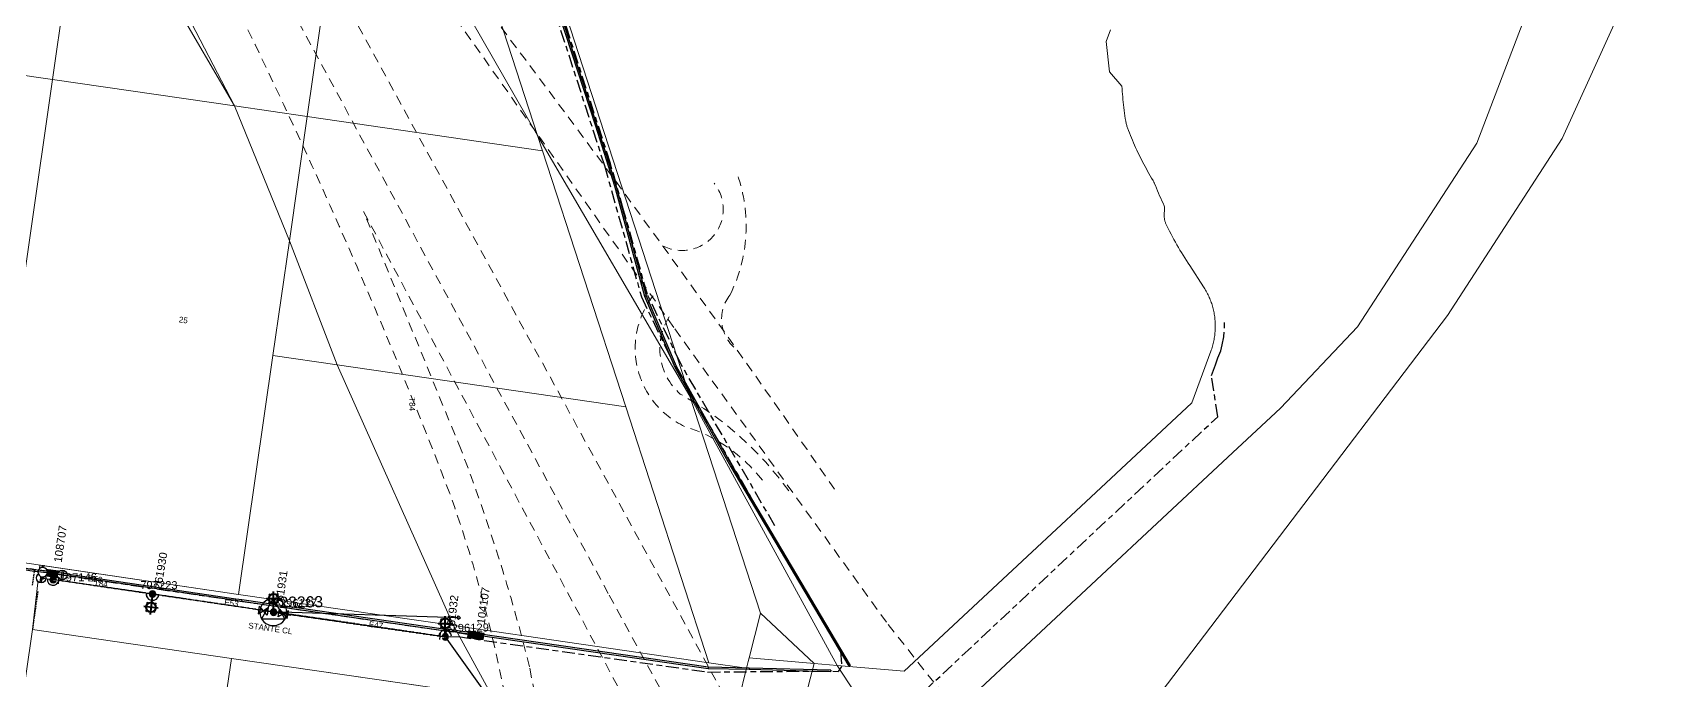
# Model space of a CAD drawing. Header units: metres. Extents: x 300545 to 301772, y 6244522 to 6246099.
# Drawn here: x 301242 to 301749, y 6244853 to 6245056 of the extents above; entities that cross this region are included whole.
import ezdxf
from ezdxf.enums import TextEntityAlignment as Align

# ---------------------------------------------------------------- set-up
doc = ezdxf.new("R2010")
doc.units = ezdxf.units.M
for name, pattern in [('Cable Exist OH', [1, 1, 0]), ('Cable Exist UG', [8.2, 4, -1.2, 1.8, -1.2]), ('Dash', [5, 3, -2]), ('DASHED', [0.75, 0.5, -0.25])]:
    doc.linetypes.add(name, pattern=pattern)
doc.layers.get('0').update_dxf_attribs({"color": 6})
for name, color, linetype, lineweight in [('Cadastre Developer_SP_EXT', 9, 'Continuous', 5), ('Cadastre Land Parcels_SP_EXT', 9, 'Continuous', 5), ('Cadastre Roads_SP_EXT', 9, 'Continuous', 5)]:
    doc.layers.add(name, color=color, linetype=linetype, lineweight=lineweight)
for name, color, linetype in [('Duct_SP_EXT', 7, 'Continuous'), ('Equip_LV_EXT', 7, 'Continuous'), ('Equip_SP_SL_EXT', 7, 'Continuous'), ('Mains_HV_EXT', 7, 'Continuous'), ('Mains_LV_EXT', 7, 'Continuous'), ('Mains_SL_EXT', 7, 'Continuous'), ('Services_SP_EXT', 7, 'Continuous'), ('Sub_SP_TR_HV_LV_EXT', 7, 'Continuous'), ('SupportsOH_SP_TR_HV_LV_SL_EXT', 7, 'Continuous'), ('SupportsUG_SP_LV_EXT', 7, 'Continuous'), ('Trench_SP_EXT', 7, 'Continuous')]:
    doc.layers.add(name, color=color, linetype=linetype)
doc.layers.add('UNKNOWN_FEATURES', color=1, linetype='DASHED', plot=False)
doc.styles.add('iecARIAL', font='arial.ttf', dxfattribs={"height": 2})
doc.styles.add('POLE_LABEL', font='arial.ttf')
doc.styles.get("Standard").update_dxf_attribs({"font": 'arial.ttf'})

# ---------------------------------------------------------------- blocks, each defined once
blk = doc.blocks.new('SUB_POLE_EXT')
blk.add_wipeout([(0, 4.22), (0.42, 4.2), (0.83, 4.14), (1.21, 4.05), (1.62, 3.9), (1.99, 3.72), (2.35, 3.51), (2.68, 3.26), (2.99, 2.99), (3.28, 2.66), (3.52, 2.34), (3.76, 1.92), (3.9, 1.62), (4.04, 1.23), (4.18, 0.63), (4.22, 0), (4.18, -0.61), (4.06, -1.15), (3.9, -1.62), (3.58, -2.24), (3.22, -2.73), (2.97, -3.01), (2.68, -3.26), (2.36, -3.5), (2, -3.72), (1.64, -3.89), (1.25, -4.03), (0.82, -4.14), (0.42, -4.2), (0, -4.22), (-0.41, -4.2), (-0.8, -4.15), (-1.21, -4.05), (-1.62, -3.9), (-1.99, -3.73), (-2.35, -3.51), (-2.68, -3.26), (-2.96, -3.02), (-3.23, -2.72), (-3.51, -2.35), (-3.71, -2.01), (-3.91, -1.6), (-4.05, -1.21), (-4.16, -0.76), (-4.22, -0.14), (-4.21, 0.39), (-4.14, 0.83), (-4.03, 1.27), (-3.9, 1.63), (-3.71, 2.02), (-3.5, 2.37), (-3.28, 2.67), (-2.99, 2.99), (-2.68, 3.27), (-2.33, 3.52), (-1.98, 3.73), (-1.63, 3.9), (-1.2, 4.05), (-0.78, 4.15), (-0.4, 4.21)])
blk.add_line((2.16, 0.48), (2.16, 0.48, 0))
blk.add_lwpolyline([(-4.22, 0, 1), (4.22, 0, 1)], format="xyb", close=True)
blk.add_lwpolyline([(2.14, 0.52), (0, 4.22), (-3.66, -2.11), (3.66, -2.11)], close=True)
for tag, height, flags, p in [('STREET_CODE', 0.2, 9, (1.5, 0)), ('ASSET_NUM', 3.5, 8, (2, 2)), ('CONSTRUCTED_VOLTAGE', 0.2, 9, (1.5, -0.2)), ('OPERATING_VOLTAGE', 0.2, 9, (1.5, -0.6)), ('OPERATED_BY', 0.2, 9, (1.5, -0.8)), ('ORIENTATION', 0.2, 9, (1.5, -1.2)), ('OWNED_BY', 0.2, 9, (1.5, -1.4)), ('SECONDARY_VOLTAGE', 0.2, 9, (1.5, -1.6)), ('STATE', 0.2, 9, (1.5, -1.8)), ('SUBSTATION_TYPE', 0.2, 9, (1.5, -2)), ('STREETNAME', 0.2, 9, (1.5, -2.8)), ('SUBURB', 0.2, 9, (1.5, -3)), ('Z', 0.2, 1, (1.5, -3.4)), ('NO_PHASES', 0.2, 9, (1.5, -0.4)), ('MAINTAINED_BY', 0.2, 9, (1.5, -1)), ('USAGE', 0.2, 9, (1.5, -2.2)), ('LEGEND', 0.2, 9, (1.5, -2.4)), ('LOCATION', 0.2, 9, (1.5, -2.6)), ('NOTES', 0.2, 9, (1.5, -3.2))]:
    blk.add_attdef(tag, text='', height=height, dxfattribs=dict(flags=flags)).set_placement(p, align=Align.MIDDLE_LEFT)
blk = doc.blocks.new('PILLAR_EXT')
blk.add_hatch(color=256).paths.add_polyline_path([(-2.475, 0.99), (-2.475, -0.99), (2.475, -0.99), (2.475, 0.99)])
blk.add_lwpolyline([(-2.475, -0.99), (2.475, -0.99), (2.475, 0.99), (-2.475, 0.99)], close=True)
at = {"style": 'iecARIAL', "flags": 8}
blk.add_attdef('ASSET_NUM', (1.5, 3.5), '', height=2.5, dxfattribs=at)
for tag, p, flags in [('OWNED_BY', (0, -0.2), 9), ('STATE', (0, -0.4), 9), ('SUPPORT_TYPE', (0, -0.6), 9), ('STREETNAME', (0, -1.8), 9), ('SUBURB', (0, -2), 1), ('USAGE', (0, -0.8), 9), ('LEGEND', (0, -1), 9), ('LOCATION', (0, -1.2), 9), ('NOTES', (0, -1.4), 9), ('PARENT', (0, -1.6), 9)]:
    blk.add_attdef(tag, p, '', height=0.2, dxfattribs=dict(flags=flags))
blk = doc.blocks.new('LV_OH_LINKS_DISTFUSE_EXT')
for p, q in [((0, 0), (0.96, 0)), ((3.84, 0), (4.8, 0))]:
    blk.add_line(p, q)
blk.add_lwpolyline([(3.84, -1.2), (3.84, 1.2), (0.96, -1.2), (0.96, 1.2)], close=True)
at = {"flags": 9}
for tag, p in [('ACTUAL_STATUS', (0, 0)), ('CONSTRUCTED_VOLTAGE', (0, -0.2)), ('OPERATING_VOLTAGE', (0, -0.6)), ('ORIENTATION', (0, -0.8)), ('OWNED_BY', (0, -1)), ('STATE', (0, -1.2)), ('SWITCH_TYPE', (0, -1.4)), ('NO_PHASES', (0, -0.4)), ('USAGE', (0, -1.6)), ('NOTES', (0, -1.8))]:
    blk.add_attdef(tag, text='', height=0.2, dxfattribs=at).set_placement(p, align=Align.MIDDLE_LEFT)
at = {"flags": 1}
blk.add_attdef('Z', (0, 0), '', height=0.2, dxfattribs=at)
blk = doc.blocks.new('SL_LANTERN_EXT')
at = {"lineweight": 40}
for p, q in [((-1.46, 5.68), (-1.06, 5.28)), ((0, 1.97), (0, 6.47)), ((1.46, 5.68), (1.06, 5.28)), ((-2.25, 4.22), (2.25, 4.22)), ((-1.46, 2.76), (-1.06, 3.16)), ((0, 0), (0, 2.72)), ((1.46, 2.76), (1.06, 3.16))]:
    blk.add_line(p, q, dxfattribs=at)
blk.add_circle((0, 4.22), 1.5, dxfattribs=at)
at = {"style": 'iecARIAL', "flags": 8}
blk.add_attdef('ASSET_NUM', (1.5, 1.5), '', height=2.5, dxfattribs=at)
for tag, p, height, flags in [('OPERATING_VOLTAGE', (0.98, -1.65), 0.2, 9), ('ORIENTATION', (0.98, -1.85), 0.2, 9), ('OWNED_BY', (0.98, -2.05), 0.2, 9), ('STATE', (0.98, -2.25), 0.2, 9), ('CONSTRUCTED_VOLTAGE', (0.98, -0.65), 0.2, 9), ('CONTROL_TYPE', (0.98, -0.85), 0.2, 9), ('LANTERN_PURPOSE', (0.98, -1.05), 0.2, 9), ('LANTERN_TYPE', (0.98, -1.25), 0.2, 9), ('NO_PHASES', (0.98, -1.45), 0.2, 9), ('USAGE', (0.98, -2.45), 0.2, 9), ('CEXIST', (0.98, -2.65), 0.2, 9), ('CNEW', (0.98, -2.85), 0.2, 9), ('CNUMBER', (0.98, -3.05), 0.2, 9), ('CREMOVE', (0.98, -3.25), 0.2, 9), ('CREPLACE', (0.98, -3.45), 0.2, 9), ('LKINGHEIGHT', (0.98, -3.65), 0.2, 9), ('LBRACKET', (0.98, -3.85), 0.2, 9), ('LBRACKETVOCAB', (0.98, -4.05), 0.2, 9), ('LCATEGORY', (0.98, -4.25), 0.2, 9), ('LCHARGE1', (0.98, -4.45), 0.2, 9), ('LCHARGE1PERCENT', (0.98, -4.65), 0.2, 9), ('LCHARGE2', (0.98, -4.85), 0.2, 9), ('LCHARGE2PERCENT', (0.98, -5.05), 0.2, 9), ('LCHARGE3', (0.98, -5.25), 0.2, 9), ('LNUMBER', (2.18, -3.25), 2.5, 8), ('STREETNAME', (0.98, -9.25), 0.2, 9), ('SUBURB', (0.98, -9.45), 0.2, 1), ('LCHARGE3PERCENT', (0.98, -5.45), 0.2, 9), ('LEXIST', (0.98, -5.65), 0.2, 9), ('LLAMP', (0.98, -5.85), 0.2, 9), ('LLAMPVOCAB', (0.98, -6.05), 0.2, 9), ('LMAST', (0.98, -6.25), 0.2, 9), ('LMASTVOCAB', (0.98, -6.45), 0.2, 9), ('LNEW', (0.98, -6.65), 0.2, 9), ('LANTNUMBER', (0.98, -6.85), 0.2, 9), ('LOUTREACH', (0.98, -7.25), 0.2, 9), ('LOUTREACHVOCAB', (0.98, -7.45), 0.2, 9), ('LRATECODE', (0.98, -7.65), 0.2, 9), ('LREMOVE', (0.98, -7.85), 0.2, 9), ('LREPLACE', (0.98, -8.05), 0.2, 9), ('LTYPE', (0.98, -8.25), 0.2, 9), ('LTYPEVOCAB', (0.98, -8.45), 0.2, 9), ('LEGEND', (0.98, -8.65), 0.2, 9), ('LOCATION', (0.98, -8.85), 0.2, 9), ('NOTES', (0.98, -9.05), 0.2, 9)]:
    blk.add_attdef(tag, p, '', height=height, dxfattribs=dict(flags=flags))
blk = doc.blocks.new('CCP_EXT')
blk.add_wipeout([(0, 0.57), (0.57, 0), (0, -0.57), (-0.57, 0)])
blk.add_lwpolyline([(-0.57, 0), (0, 0.57), (0.57, 0), (0, -0.57), (-0.57, 0)])
at = {"flags": 1}
blk.add_attdef('Z', (0, 0), '', height=0.2, dxfattribs=at)
at = {"flags": 9}
for tag, p in [('CCP_TYPE', (0, 0)), ('CONSTRUCTED_VOLTAGE', (0, -0.2)), ('OPERATING_VOLTAGE', (0, -0.6)), ('ORIENTATION', (0, -0.8)), ('OWNED_BY', (0, -1)), ('STATE', (0, -1.8)), ('NO_PHASES', (0, -0.4)), ('USAGE', (0, -1.2)), ('LEGEND', (0, -1.4)), ('LIFE_SUPPORT', (0, -1.6)), ('NOTES', (0, -2))]:
    blk.add_attdef(tag, text='', height=0.2, dxfattribs=at).set_placement(p, align=Align.MIDDLE_LEFT)
blk = doc.blocks.new('POLE_EXT')
blk.add_hatch(color=256).paths.add_polyline_path([(-1, 0, 1), (1, 0, 1)])
blk.add_lwpolyline([(-1, 0, 1), (1, 0, 1)], format="xyb", close=True)
for tag, height, flags, p in [('pNumber', 2.5, 8, (-17.84, 2.07)), ('OWNED_BY', 0.2, 9, (1.35, -0.4)), ('SPECIAL_USE', 0.2, 9, (1.35, -0.8)), ('STATE', 0.2, 9, (1.35, -1)), ('cLV', 0.2, 9, (1.35, -1.4)), ('hDepth', 0.2, 9, (1.35, -1.6)), ('hDia', 0.2, 9, (1.35, -1.8)), ('cHV', 0.2, 9, (1.35, -2)), ('cLinedev', 0.2, 9, (1.35, -3.4)), ('pExisting', 0.2, 9, (1.35, -3.8)), ('pFooting', 0.2, 9, (1.35, -4.4)), ('pNew', 0.2, 9, (1.35, -4.6)), ('pRelocate', 0.2, 9, (1.35, -5)), ('PARENT', 0.2, 9, (1.35, -0.6)), ('USAGE', 0.2, 9, (1.35, -1.2)), ('LBRACKET', 0.2, 9, (1.35, -2.2)), ('LExisting', 0.2, 9, (1.35, -2.4)), ('LANTNUMBER', 0.2, 9, (1.35, -2.6)), ('LOther', 0.2, 9, (1.35, -2.8)), ('LRemove', 0.2, 9, (1.35, -3)), ('LEGEND', 0.2, 9, (1.35, -3.2)), ('LOCATION', 0.2, 9, (1.35, -3.6)), ('PFNUMBER', 0.2, 9, (1.35, -4)), ('NEWPFNUMBER', 0.2, 9, (1.35, -4.2)), ('pRemove', 0.2, 9, (1.35, -5.2)), ('pReplace', 0.2, 9, (1.35, -5.4)), ('pStay', 0.2, 9, (1.35, -5.6)), ('pType', 0.2, 9, (1.35, -5.8)), ('cspan', 0.2, 9, (1.35, -6)), ('STREETNAME', 0.2, 9, (1.35, -6.2)), ('SUBURB', 0.2, 9, (1.35, -6.4)), ('OPERATED_BY', 0.2, 9, (1.36, -7.01)), ('NOTES', 0.2, 9, (1.35, -6.6)), ('MAINTAINED_BY', 0.2, 9, (1.36, -6.81))]:
    blk.add_attdef(tag, text='', height=height, dxfattribs=dict(flags=flags)).set_placement(p, align=Align.MIDDLE_LEFT)
at = {"style": 'POLE_LABEL'}
for tag, height, flags, p in [('STRUCTURE_PLANT_NUMBER', 0.2, 9, (1.35, 0.03)), ('ASSET_NUM', 2.5, 8, (2, 2)), ('STREET_CODE', 0.2, 9, (1.35, -0.2))]:
    blk.add_attdef(tag, text='', height=height, dxfattribs=dict(at, flags=flags)).set_placement(p, align=Align.MIDDLE_LEFT)
at = {"flags": 1}
blk.add_attdef('Z', (1.35, -7.33), '', height=0.2, dxfattribs=at)
blk = doc.blocks.new('LV_UG_LINKS_CLOSED_EXT')
blk.add_wipeout([(-1.06, 1.06), (-1.18, 0.92), (-1.29, 0.76), (-1.37, 0.59), (-1.43, 0.42), (-1.48, 0.23), (-1.49, 0.05), (-1.49, -0.14), (-1.46, -0.33), (-1.41, -0.51), (-1.33, -0.68), (-1.24, -0.84), (-1.12, -0.99), (-0.99, -1.12), (-0.84, -1.24), (-0.68, -1.33), (-0.51, -1.41), (-0.33, -1.46), (-0.14, -1.49), (0.05, -1.49), (0.23, -1.48), (0.42, -1.43), (0.59, -1.37), (0.76, -1.29), (0.92, -1.18), (1.06, -1.06), (1.18, -0.92), (1.29, -0.76), (1.37, -0.59), (1.43, -0.42), (1.48, -0.23), (1.49, -0.05), (1.49, 0.14), (1.46, 0.33), (1.41, 0.51), (1.33, 0.68), (1.24, 0.84), (1.12, 0.99), (0.99, 1.12), (0.84, 1.24), (0.68, 1.33), (0.51, 1.41), (0.33, 1.46), (0.14, 1.49), (-0.05, 1.49), (-0.23, 1.48), (-0.42, 1.43), (-0.59, 1.37), (-0.76, 1.29), (-0.92, 1.18)])
for p, q in [((-0.25, -1.48), (-0.25, 1.48)), ((0.25, -1.48), (0.25, 1.48))]:
    blk.add_line(p, q)
blk.add_circle((0, 0), 1.5)
at = {"flags": 9}
for tag, p in [('ACTUAL_STATUS', (0, 0)), ('CONSTRUCTED_VOLTAGE', (0, -0.2)), ('OPERATING_VOLTAGE', (0, -0.6)), ('ORIENTATION', (0, -0.8)), ('STATE', (0, -1)), ('SWITCH_TYPE', (0, -1.2)), ('NO_PHASES', (0, -0.4)), ('USAGE', (0, -1.4)), ('NOTES', (0, -1.6))]:
    blk.add_attdef(tag, text='', height=0.2, dxfattribs=at).set_placement(p, align=Align.MIDDLE_LEFT)
at = {"flags": 1}
blk.add_attdef('Z', (0, 0), '', height=0.2, dxfattribs=at)
blk = doc.blocks.new('LV_UG_LINKS_OPEN_EXT')
blk.add_wipeout([(-0.25, 1.47), (-0.43, 1.43), (-0.61, 1.36), (-0.77, 1.28), (-0.93, 1.17), (-1.07, 1.05), (-1.19, 0.9), (-1.29, 0.75), (-1.38, 0.58), (-1.44, 0.4), (-1.48, 0.22), (-1.49, 0.03), (-1.49, -0.16), (-1.45, -0.34), (-1.4, -0.52), (-1.32, -0.69), (-1.23, -0.85), (-1.11, -1), (-0.98, -1.13), (-0.83, -1.24), (-0.66, -1.34), (-0.49, -1.41), (-0.31, -1.46), (-0.13, -1.49), (0.06, -1.49), (0.25, -1.47), (0.43, -1.43), (0.61, -1.36), (0.77, -1.28), (0.93, -1.17), (1.07, -1.05), (1.19, -0.9), (1.29, -0.75), (1.38, -0.58), (1.44, -0.4), (1.48, -0.22), (1.49, -0.03), (1.49, 0.16), (1.45, 0.34), (1.4, 0.52), (1.32, 0.69), (1.23, 0.85), (1.11, 1), (0.98, 1.13), (0.83, 1.24), (0.66, 1.34), (0.49, 1.41), (0.31, 1.46), (0.13, 1.49), (-0.06, 1.49)])
for p, q in [((-0.25, 1.47), (-0.25, 2.22)), ((0.25, 1.47), (0.25, 2.22)), ((-0.25, -1.47), (-0.25, -2.22)), ((0.25, -1.47), (0.25, -2.22))]:
    blk.add_line(p, q)
blk.add_lwpolyline([(0, -1.49, 1), (0, 1.49, 1)], format="xyb", close=True)
at = {"flags": 9}
for tag, p in [('ACTUAL_STATUS', (0, 0)), ('CONSTRUCTED_VOLTAGE', (0, -0.2)), ('OPERATING_VOLTAGE', (0, -0.6)), ('ORIENTATION', (0, -0.8)), ('STATE', (0, -1)), ('SWITCH_TYPE', (0, -1.2)), ('NO_PHASES', (0, -0.4)), ('USAGE', (0, -1.4)), ('NOTES', (0, -1.6))]:
    blk.add_attdef(tag, text='', height=0.2, dxfattribs=at).set_placement(p, align=Align.MIDDLE_LEFT)
at = {"flags": 1}
blk.add_attdef('Z', (0, 0), '', height=0.2, dxfattribs=at)
blk = doc.blocks.new('End Shackle_EXT')
blk.add_wipeout([(0, 0.25), (1.81, 0.25), (1.82, -0.25), (0, -0.25)])
blk.add_line((1.81, -1), (1.81, 1))
at = {"flags": 1}
blk.add_attdef('Z', (0, 0), '', height=0.2, dxfattribs=at)
at = {"flags": 9}
for tag, p in [('CONNECTOR_TYPE', (0, 0)), ('CONSTRUCTED_VOLTAGE', (0, -0.2)), ('OPERATING_VOLTAGE', (0, -0.6)), ('ORIENTATION', (0, -0.8)), ('OWNED_BY', (0, -1)), ('STATE', (0, -1.2)), ('NO_PHASES', (0, -0.4)), ('USAGE', (0, -1.4)), ('NOTES', (0, -1.6))]:
    blk.add_attdef(tag, text='', height=0.2, dxfattribs=at).set_placement(p, align=Align.MIDDLE_LEFT)

msp = doc.modelspace()

# ---------------------------------------------------------------- linework, layer by layer
at = {"layer": 'Cadastre Developer_SP_EXT', "linetype": 'Dash'}
for points in [[(301280.13, 6245114.03, -0.030606), (301372.44, 6244911.89)], [(301350.38, 6245107.14, -0.014812), (301492.59, 6244913.2)], [(301462.25, 6245011.58, -0.202252), (301459.96, 6244973.87)], [(301438.9, 6244989.28, 0.813574), (301455.01, 6245008.81)], [(301445.81, 6244932.8, -0.477157), (301435.92, 6244973.63)], [(301459.96, 6244973.87, 0.42559), (301462.22, 6244956.69)], [(301440.97, 6244967.07, 0.369034), (301444.45, 6244942.93)], [(301444.45, 6244942.93, -0.110595), (301478.3, 6244912.69)], [(301470.07, 6244916.05, 0.153952), (301445.81, 6244932.8)]]:
    msp.add_lwpolyline(points, format="xyb", dxfattribs=at)
msp.add_lwpolyline([(301410.42, 6244790.53), (301397.35, 6244857.71)], dxfattribs=at)
at = {"layer": 'Cadastre Land Parcels_SP_EXT', "linetype": 'Continuous'}
for points in [[(301168.73, 6245052.71), (301248.31, 6245041.18), (301259.34, 6245117.57), (301217.85, 6245198.04), (301190.28, 6245201.92), (301168.73, 6245052.71)], [(301327.93, 6245029.63), (301341.68, 6245125.19), (301307.34, 6245185.06), (301269.78, 6245190.51), (301259.72, 6245120.54), (301305.16, 6245032.93), (301327.93, 6245029.63)], [(301399.86, 6245023.73), (301349.41, 6245178.96), (301341.68, 6245125.19), (301399.86, 6245023.73)], [(301404.71, 6245073.76), (301371.25, 6245176.73), (301349.41, 6245178.96), (301399.86, 6245023.73), (301447.44, 6244942.27), (301404.71, 6245073.76)], [(301399.86, 6245023.73), (301341.68, 6245125.19), (301327.93, 6245029.63), (301401.41, 6245018.97), (301399.86, 6245023.73)], [(301248.31, 6245041.18), (301305.16, 6245032.93), (301286.4, 6245065.25), (301259.34, 6245117.57), (301248.31, 6245041.18)], [(301259.34, 6245117.57), (301286.4, 6245065.25), (301305.16, 6245032.93), (301259.72, 6245120.54), (301259.34, 6245117.57)], [(301248.31, 6245041.18), (301168.73, 6245052.71), (301147.24, 6244903.45), (301226.89, 6244892.05), (301248.31, 6245041.18)], [(301322.34, 6244990.8), (301327.93, 6245029.63), (301305.16, 6245032.93), (301322.34, 6244990.8)], [(301427.4, 6244938.99), (301401.41, 6245018.97), (301327.93, 6245029.63), (301322.34, 6244990.8), (301337.25, 6244952.07), (301427.4, 6244938.99)], [(301465.61, 6244859.41), (301465.92, 6244860.58), (301469.46, 6244874.54), (301447.44, 6244942.27), (301399.86, 6245023.73), (301401.41, 6245018.97), (301427.4, 6244938.99), (301453.39, 6244859.02), (301465.08, 6244857.33), (301465.61, 6244859.41)], [(301317.19, 6244954.99), (301337.25, 6244952.07), (301322.34, 6244990.8), (301317.19, 6244954.99)], [(301453.39, 6244859.02), (301427.4, 6244938.99), (301337.25, 6244952.07), (301373.65, 6244870.6), (301453.39, 6244859.02)], [(301493.48, 6244858.19), (301447.44, 6244942.27), (301469.46, 6244874.54), (301486.2, 6244858.8), (301493.48, 6244858.19)], [(301469.46, 6244874.54), (301465.92, 6244860.58), (301486.2, 6244858.8), (301469.46, 6244874.54)], [(301220.57, 6244720.24), (301282.41, 6244711.31), (301293.21, 6244785.69), (301304.3, 6244860.35), (301242.1, 6244869.38), (301220.57, 6244720.24)], [(301465.08, 6244857.33), (301453.39, 6244859.02), (301373.65, 6244870.6), (301385.73, 6244848.53), (301398.6, 6244846.66), (301460.33, 6244837.71), (301465.08, 6244857.33)], [(301398.6, 6244846.66), (301304.3, 6244860.35), (301293.21, 6244785.69), (301437.43, 6244764.96), (301416.15, 6244821.99), (301398.6, 6244846.66)], [(301466.27, 6244782.11), (301486.2, 6244858.8), (301465.92, 6244860.58), (301465.61, 6244859.41), (301465.08, 6244857.33), (301460.33, 6244837.71), (301447.81, 6244788.72), (301437.42, 6244764.96), (301442.79, 6244756.34), (301443.45, 6244755.29), (301450.36, 6244762.41), (301457.13, 6244761.14), (301466.27, 6244782.11)], [(301474.14, 6244782.73), (301474.71, 6244783.6), (301488.5, 6244800.99), (301492.06, 6244805.49), (301513.34, 6244827.71), (301493.48, 6244858.19), (301486.2, 6244858.8), (301466.27, 6244782.11), (301457.13, 6244761.14), (301459.68, 6244760.06), (301474.14, 6244782.73)]]:
    msp.add_lwpolyline(points, close=True, dxfattribs=at)
for points in [[(301720.02, 6245091.5), (301693.21, 6245021.33), (301655.96, 6244963.97), (301631.92, 6244938.55), (301615.5, 6244923.2), (301533.46, 6244846.53)], [(301575.13, 6244824.19), (301684.07, 6244967.45), (301719.92, 6245022.8), (301748.73, 6245086.33)], [(301404.71, 6245073.76), (301447.44, 6244942.27), (301493.48, 6244858.19), (301514.39, 6244856.33), (301554.35, 6244893.66), (301554.35, 6244893.66), (301569.53, 6244907.84), (301604.16, 6244940.19), (301610.14, 6244956.3), (301610.28, 6244956.7), (301610.42, 6244957.1), (301610.54, 6244957.5), (301610.66, 6244957.9), (301610.78, 6244958.31), (301610.88, 6244958.72), (301610.98, 6244959.13), (301611.07, 6244959.54), (301611.15, 6244959.95), (301611.22, 6244960.37), (301611.29, 6244960.79), (301611.35, 6244961.2), (301611.4, 6244961.62), (301611.44, 6244962.04), (301611.47, 6244962.46), (301611.5, 6244962.88), (301611.52, 6244963.3), (301611.53, 6244963.73), (301611.53, 6244964.15), (301611.53, 6244964.57), (301611.52, 6244964.99), (301611.5, 6244965.41), (301611.47, 6244965.83), (301611.43, 6244966.25), (301611.39, 6244966.67), (301611.34, 6244967.09), (301611.28, 6244967.5), (301611.21, 6244967.92), (301611.14, 6244968.33), (301611.06, 6244968.75), (301610.97, 6244969.16), (301610.87, 6244969.57), (301610.77, 6244969.98), (301610.65, 6244970.38), (301610.53, 6244970.79), (301610.41, 6244971.19), (301610.27, 6244971.59), (301610.13, 6244971.98), (301609.98, 6244972.37), (301609.82, 6244972.76), (301609.66, 6244973.15), (301609.49, 6244973.53), (301609.31, 6244973.92), (301609.12, 6244974.29), (301608.93, 6244974.67), (301608.73, 6244975.04), (301608.52, 6244975.4), (301608.31, 6244975.76), (301608.09, 6244976.12), (301607.86, 6244976.48), (301603.54, 6244983.06), (301603.02, 6244983.86), (301602.51, 6244984.67), (301602, 6244985.48), (301601.5, 6244986.29), (301601, 6244987.11), (301600.51, 6244987.93), (301600.03, 6244988.75), (301599.55, 6244989.58), (301599.08, 6244990.41), (301598.62, 6244991.25), (301598.16, 6244992.09), (301597.71, 6244992.93), (301597.26, 6244993.78), (301596.83, 6244994.63), (301596.4, 6244995.48), (301596.29, 6244995.69), (301596.2, 6244995.89), (301596.1, 6244996.1), (301596.02, 6244996.31), (301595.94, 6244996.53), (301595.87, 6244996.75), (301595.81, 6244996.97), (301595.75, 6244997.19), (301595.7, 6244997.41), (301595.66, 6244997.63), (301595.63, 6244997.86), (301595.6, 6244998.09), (301595.58, 6244998.32), (301595.56, 6244998.55), (301595.56, 6244998.78), (301595.56, 6244999), (301595.57, 6244999.24), (301595.58, 6244999.47), (301595.61, 6244999.69), (301595.63, 6244999.99), (301595.64, 6245000.29), (301595.65, 6245000.58), (301595.65, 6245000.88), (301595.64, 6245001.18), (301595.63, 6245001.47), (301595.6, 6245001.77), (301595.23, 6245002.54), (301594.86, 6245003.31), (301594.51, 6245004.09), (301594.15, 6245004.87), (301593.81, 6245005.66), (301593.47, 6245006.45), (301593.13, 6245007.25), (301592.81, 6245008.04), (301592.49, 6245008.84), (301592.4, 6245009), (301592.31, 6245009.16), (301592.23, 6245009.33), (301592.16, 6245009.5), (301592.09, 6245009.67), (301591.66, 6245010.38), (301591.24, 6245011.09), (301590.82, 6245011.81), (301590.41, 6245012.53), (301590, 6245013.25), (301589.6, 6245013.98), (301589.21, 6245014.71), (301588.83, 6245015.45), (301588.45, 6245016.19), (301588.08, 6245016.93), (301587.71, 6245017.67), (301587.35, 6245018.42), (301587, 6245019.18), (301586.65, 6245019.93), (301586.31, 6245020.69), (301585.98, 6245021.45), (301585.65, 6245022.21), (301585.33, 6245022.98), (301585.02, 6245023.75), (301584.71, 6245024.52), (301584.41, 6245025.29), (301584.12, 6245026.07), (301584.03, 6245026.33), (301583.94, 6245026.6), (301583.86, 6245026.87), (301583.79, 6245027.13), (301583.72, 6245027.4), (301583.66, 6245027.67), (301583.6, 6245027.95), (301583.55, 6245028.22), (301583.42, 6245029.06), (301583.3, 6245029.89), (301583.18, 6245030.73), (301583.07, 6245031.57), (301582.96, 6245032.41), (301582.86, 6245033.25), (301582.77, 6245034.09), (301582.69, 6245034.93), (301582.62, 6245035.77), (301582.55, 6245036.62), (301582.49, 6245037.46), (301582.43, 6245038.3), (301582.39, 6245039.15), (301578.53, 6245043.61), (301577.4, 6245053.03), (301578.83, 6245056.73)]]:
    msp.add_lwpolyline(points, dxfattribs=at)
at = {"layer": 'Duct_SP_EXT'}
for p, q in [((301387.72, 6245119.56), (301417.91, 6245026.71)), ((301388.18, 6245119.71), (301418.37, 6245026.86)), ((301417.91, 6245026.71), (301418.14, 6245026.78)), ((301417.91, 6245026.71), (301423.88, 6245008.03)), ((301418.37, 6245026.86), (301418.14, 6245026.78)), ((301418.37, 6245026.86), (301424.34, 6245008.17)), ((301423.88, 6245008.03), (301424.11, 6245008.1)), ((301423.88, 6245008.03), (301433.28, 6244973.49)), ((301424.34, 6245008.17), (301424.11, 6245008.1)), ((301424.34, 6245008.17), (301433.73, 6244973.65)), ((301433.28, 6244973.49), (301433.51, 6244973.57)), ((301433.28, 6244973.49), (301442.74, 6244951.39)), ((301433.73, 6244973.65), (301433.51, 6244973.57)), ((301433.73, 6244973.65), (301443.17, 6244951.6)), ((301442.74, 6244951.39), (301442.95, 6244951.5)), ((301442.74, 6244951.39), (301460.22, 6244920.17)), ((301443.17, 6244951.6), (301442.95, 6244951.5)), ((301443.17, 6244951.6), (301460.63, 6244920.41)), ((301460.22, 6244920.17), (301460.42, 6244920.29)), ((301460.22, 6244920.17), (301497.06, 6244857.91)), ((301460.63, 6244920.41), (301460.42, 6244920.29)), ((301460.63, 6244920.41), (301497.48, 6244858.15)), ((301305.64, 6244878.99), (301305.61, 6244878.76)), ((301305.64, 6244878.99), (301307.54, 6244878.71)), ((301305.57, 6244878.52), (301305.61, 6244878.76)), ((301305.57, 6244878.52), (301307.47, 6244878.24)), ((301307.47, 6244878.24), (301307.5, 6244878.48)), ((301307.47, 6244878.24), (301307.5, 6244878.48)), ((301307.47, 6244878.24), (301307.47, 6244878.24)), ((301307.54, 6244878.71), (301307.5, 6244878.48)), ((301307.54, 6244878.71), (301307.5, 6244878.48)), ((301307.54, 6244878.71), (301307.54, 6244878.71)), ((301380.61, 6244867.66), (301380.64, 6244867.9)), ((301380.61, 6244867.66), (301380.64, 6244867.9)), ((301453.14, 6244857.1), (301380.61, 6244867.66)), ((301380.68, 6244868.14), (301380.64, 6244867.9)), ((301380.67, 6244868.14), (301380.64, 6244867.9)), ((301453.18, 6244857.58), (301380.68, 6244868.14)), ((301453.14, 6244857.1), (301453.16, 6244857.34)), ((301453.15, 6244857.1), (301453.14, 6244857.1)), ((301453.15, 6244857.1), (301453.16, 6244857.34)), ((301465.9, 6244856.84), (301453.15, 6244857.1)), ((301465.91, 6244857.32), (301453.16, 6244857.58)), ((301453.16, 6244857.58), (301453.18, 6244857.58)), ((301453.16, 6244857.58), (301453.16, 6244857.34)), ((301453.18, 6244857.58), (301453.16, 6244857.34)), ((301465.91, 6244857.32), (301465.9, 6244857.08)), ((301465.9, 6244856.84), (301465.9, 6244857.08)), ((301491.46, 6244856.21), (301465.9, 6244856.84)), ((301491.47, 6244856.69), (301465.91, 6244857.32)), ((301491.47, 6244856.69), (301491.46, 6244856.45)), ((301491.46, 6244856.21), (301491.46, 6244856.45)), ((301497.06, 6244857.91), (301497.27, 6244858.03)), ((301497.48, 6244858.15), (301497.27, 6244858.03))]:
    msp.add_line(p, q, dxfattribs=at)
at = {"layer": 'Mains_HV_EXT', "linetype": 'Cable Exist UG'}
msp.add_lwpolyline([(301473.97, 6244901.81), (301444.46, 6244952.58), (301434.18, 6244974), (301426.74, 6245000.42), (301422.63, 6245015), (301422.63, 6245015), (301385.33, 6245130.36)], dxfattribs=at)
at = {"layer": 'Mains_HV_EXT', "linetype": 'Continuous'}
for points in [[(301277.63, 6244880.78, 0.999999), (301281.58, 6244880.18)], [(301372.97, 6244867.28, 0.888053), (301368.99, 6244867.44)]]:
    msp.add_lwpolyline(points, format="xyb", dxfattribs=at)
at = {"layer": 'Mains_LV_EXT', "linetype": 'Continuous'}
for points in [[(301246.77, 6244885.21, 0.98755), (301250.31, 6244884.69)], [(301277.62, 6244880.77, 1.00269), (301281.58, 6244880.2)]]:
    msp.add_lwpolyline(points, format="xyb", dxfattribs=at)
at = {"layer": 'Services_SP_EXT'}
msp.add_lwpolyline([(301371.04, 6244867.08), (301385.03, 6244847.37), (301384.11, 6244840.09)], dxfattribs=at)
at = {"layer": 'Trench_SP_EXT', "linetype": 'Cable Exist UG'}
for points in [[(301248.56, 6244884.95), (301248.83, 6244886.8), (301248.83, 6244886.8, 0.44559), (301248.48, 6244887.2)], [(301372.22, 6244869.1), (301371.83, 6244869.15), (301371.83, 6244869.15, 0.470215), (301371.31, 6244868.78), (301371.31, 6244868.78), (301371.04, 6244867.08)]]:
    msp.add_lwpolyline(points, format="xyb", dxfattribs=at)
msp.add_lwpolyline([(301371.83, 6244869.15), (301371.16, 6244869.23)], dxfattribs=at)
at = {"layer": 'UNKNOWN_FEATURES'}
for points in [[(301242.61, 6244887.44), (301242.01, 6244883.17)], [(301243.76, 6244881.26), (301242.1, 6244869.38)]]:
    msp.add_lwpolyline(points, dxfattribs=at)

# ---------------------------------------------------------------- block references
at = {"layer": 'Equip_SP_SL_EXT'}
ref = msp.add_blockref('SL_LANTERN_EXT', (301279.6, 6244880.49), dxfattribs=dict(at, rotation=173.4497943954687))
ref.add_attrib('ASSET_NUM', '261930', dxfattribs={"layer": '0', "height": 2.5, "rotation": 80.3675, "style": 'iecARIAL'}).set_placement((301281.1, 6244881.99), align=Align.MIDDLE_LEFT)
ref = msp.add_blockref('SL_LANTERN_EXT', (301371.04, 6244867.08), dxfattribs=at)
ref.add_attrib('ASSET_NUM', '261932', dxfattribs={"layer": '0', "height": 2.5, "rotation": 83.2408, "style": 'iecARIAL'}).set_placement((301372.54, 6244868.58), align=Align.MIDDLE_LEFT)
at = {"layer": 'Sub_SP_TR_HV_LV_EXT'}
ref = msp.add_blockref('SUB_POLE_EXT', (301317.31, 6244874.81), dxfattribs=at)
ref.add_attrib('ASSET_NUM', '23263', dxfattribs={"layer": '0', "height": 3.5, "rotation": 1}).set_placement((301319.31, 6244875.06), align=Align.BOTTOM_LEFT)
at = {"layer": 'SupportsOH_SP_TR_HV_LV_SL_EXT'}
ref = msp.add_blockref('POLE_EXT', (301248.56, 6244884.95), dxfattribs=at)
ref.add_attrib('ASSET_NUM', '797146', dxfattribs={"layer": '0', "height": 2.5, "style": 'POLE_LABEL'}).set_placement((301250.56, 6244885.7), align=Align.MIDDLE_LEFT)
ref = msp.add_blockref('POLE_EXT', (301279.6, 6244880.49), dxfattribs=at)
ref.add_attrib('ASSET_NUM', '797223', dxfattribs={"layer": '0', "height": 2.5, "style": 'POLE_LABEL'}).set_placement((301281.6, 6244881.24), align=Align.BOTTOM_CENTER)
at = {"layer": 'SupportsUG_SP_LV_EXT'}
ref = msp.add_blockref('PILLAR_EXT', (301248.48, 6244886.84), dxfattribs=dict(at, rotation=351.7944233747807))
ref.add_attrib('ASSET_NUM', '108707', dxfattribs={"layer": '0', "height": 2.5, "rotation": 81.8347, "style": 'iecARIAL'}).set_placement((301249.98, 6244890.34), align=Align.MIDDLE_LEFT)
ref = msp.add_blockref('PILLAR_EXT', (301380.61, 6244867.55), dxfattribs=dict(at, rotation=351.8785890764989))
ref.add_attrib('ASSET_NUM', '104107', dxfattribs={"layer": '0', "height": 2.5, "rotation": 82.2553, "style": 'iecARIAL'}).set_placement((301382.11, 6244871.05), align=Align.MIDDLE_LEFT)

# ---------------------------------------------------------------- texts
at = {"layer": 'Cadastre Land Parcels_SP_EXT'}
msp.add_text('25', height=1.8, rotation=351.84, dxfattribs=at).set_placement((301287.72, 6244965.38))
at = {"layer": 'Mains_LV_EXT'}
for s, rotation, p in [('T84', 269.9458, (301359.83, 6244941.95)), ('E53', 352.3596, (301259.36, 6244884.54)), ('T84', 351.8347, (301261.17, 6244883.12)), ('E53', 352.3596, (301301.92, 6244877.02)), ('E47', 351.8967, (301347.06, 6244870.22))]:
    msp.add_text(s, height=1.8, rotation=rotation, dxfattribs=at).set_placement(p)

# ---------------------------------------------------------------- next in the draw order: linework, layer by layer
at = {"layer": 'Cadastre Land Parcels_SP_EXT', "linetype": 'Continuous'}
for points in [[(301317.19, 6244954.99), (301322.34, 6244990.8), (301305.16, 6245032.93), (301248.31, 6245041.18), (301226.89, 6244892.05), (301306.45, 6244880.35), (301317.19, 6244954.99)], [(301337.25, 6244952.07), (301317.19, 6244954.99), (301306.45, 6244880.35), (301373.65, 6244870.6), (301337.25, 6244952.07)]]:
    msp.add_lwpolyline(points, close=True, dxfattribs=at)
at = {"layer": 'Mains_HV_EXT', "linetype": 'Cable Exist OH'}
msp.add_lwpolyline([(301317.34, 6244874.88), (301279.6, 6244880.49)], dxfattribs=at)
at = {"layer": 'Mains_LV_EXT', "linetype": 'Cable Exist OH'}
msp.add_lwpolyline([(301317.31, 6244874.81), (301279.6, 6244880.49)], dxfattribs=at)
at = {"layer": 'Mains_SL_EXT', "linetype": 'Cable Exist OH'}
msp.add_lwpolyline([(301317.36, 6244874.85), (301279.71, 6244880.37)], dxfattribs=at)

# ---------------------------------------------------------------- next in the draw order: block references
at = {"layer": 'Equip_LV_EXT'}
for p, rotation in [((301316.52, 6244874.92), 171.8092135374637), ((301318.09, 6244874.7), 349.6007940487685)]:
    msp.add_blockref('LV_OH_LINKS_DISTFUSE_EXT', p, dxfattribs=dict(at, rotation=rotation))
at = {"layer": 'Equip_SP_SL_EXT'}
ref = msp.add_blockref('SL_LANTERN_EXT', (301317.42, 6244874.81), dxfattribs=at)
ref.add_attrib('ASSET_NUM', '261931', dxfattribs={"layer": '0', "height": 2.5, "rotation": 81.892, "style": 'iecARIAL'}).set_placement((301318.92, 6244876.31), align=Align.MIDDLE_LEFT)
at = {"layer": 'SupportsOH_SP_TR_HV_LV_SL_EXT'}
ref = msp.add_blockref('POLE_EXT', (301317.42, 6244874.81), dxfattribs=at)
ref.add_attrib('ASSET_NUM', '296127', dxfattribs={"layer": '0', "height": 2.5, "rotation": 1, "style": 'POLE_LABEL'}).set_placement((301319.42, 6244875.56), align=Align.BOTTOM_LEFT)

# ---------------------------------------------------------------- next in the draw order: texts
at = {"layer": 'Cadastre Roads_SP_EXT'}
msp.add_text('STANTE CL', height=1.8, rotation=352.0965, dxfattribs=at).set_placement((301309.44, 6244869.78))

# ---------------------------------------------------------------- next in the draw order: block references
at = {"layer": 'Services_SP_EXT', "rotation": 90.0000000000002}
msp.add_blockref('CCP_EXT', (301375.19, 6244873.08), dxfattribs=at)

# ---------------------------------------------------------------- next in the draw order: linework, layer by layer
at = {"layer": 'Cadastre Developer_SP_EXT', "linetype": 'Dash'}
for points in [[(301136.7, 6245418.59), (301154.68, 6245383.4), (301225.13, 6245248.13), (301310.94, 6245085.49), (301422.24, 6244880.1), (301507.92, 6244723.39), (301570.6, 6244611.28)], [(301474.72, 6244818.44), (301284.85, 6245165.88)], [(301365.75, 6245072.44), (301442.74, 6244963.28), (301509.34, 6244870.93), (301528.45, 6244846.87)], [(301375.98, 6244925.5), (301345.54, 6244999.92), (301448.25, 6244808), (301526.39, 6244665.04)]]:
    msp.add_lwpolyline(points, dxfattribs=at)
for points in [[(301397.35, 6244857.71, 0.030662), (301375.98, 6244925.5)], [(301372.44, 6244911.89, -0.043984), (301391.35, 6244839.19)]]:
    msp.add_lwpolyline(points, format="xyb", dxfattribs=at)
at = {"layer": 'Cadastre Roads_SP_EXT', "linetype": 'Continuous'}
msp.add_lwpolyline([(301373.65, 6244870.6), (301306.45, 6244880.34), (301244.41, 6244889.47), (301242.1, 6244869.38), (301304.29, 6244860.35), (301385.73, 6244848.53), (301373.65, 6244870.6)], close=True, dxfattribs=at)
at = {"layer": 'Services_SP_EXT'}
msp.add_lwpolyline([(301375.19, 6244873.08), (301316.52, 6244874.92)], dxfattribs=at)

# ---------------------------------------------------------------- next in the draw order: block references
at = {"layer": 'SupportsOH_SP_TR_HV_LV_SL_EXT'}
ref = msp.add_blockref('POLE_EXT', (301371.04, 6244867.08), dxfattribs=at)
ref.add_attrib('ASSET_NUM', '296129', dxfattribs={"layer": '0', "height": 2.5, "rotation": 1, "style": 'POLE_LABEL'}).set_placement((301373.04, 6244867.83), align=Align.BOTTOM_LEFT)

# ---------------------------------------------------------------- next in the draw order: block references
at = {"layer": 'Equip_LV_EXT'}
for p, rotation in [((301244.82, 6244885.49), 171.7944233747804), ((301251.41, 6244886.41), 172.496309549683)]:
    msp.add_blockref('LV_UG_LINKS_CLOSED_EXT', p, dxfattribs=dict(at, rotation=rotation))
at = {"layer": 'Mains_LV_EXT', "rotation": 171.8794466500492}
msp.add_blockref('End Shackle_EXT', (301371.13, 6244866.99), dxfattribs=at)

# ---------------------------------------------------------------- next in the draw order: linework, layer by layer
at = {"layer": 'Duct_SP_EXT'}
for p, q in [((301307.47, 6244878.24), (301371.13, 6244869)), ((301307.54, 6244878.71), (301371.19, 6244869.47)), ((301371.13, 6244869), (301371.16, 6244869.23)), ((301371.19, 6244869.47), (301371.16, 6244869.23)), ((301371.76, 6244868.92), (301371.8, 6244869.16)), ((301372.18, 6244868.86), (301371.76, 6244868.92)), ((301371.83, 6244869.4), (301371.8, 6244869.16)), ((301372.25, 6244869.34), (301371.83, 6244869.4)), ((301372.18, 6244868.86), (301372.22, 6244869.1)), ((301380.61, 6244867.66), (301372.18, 6244868.86)), ((301372.25, 6244869.34), (301372.22, 6244869.1)), ((301380.67, 6244868.14), (301372.25, 6244869.34))]:
    msp.add_line(p, q, dxfattribs=at)
at = {"layer": 'Mains_HV_EXT', "linetype": 'Cable Exist UG'}
for points in [[(301361.65, 6245197.11), (301420.72, 6245014.39), (301432.3, 6244973.29), (301442.69, 6244951.64), (301494.45, 6244862.63), (301494.82, 6244857.79), (301493.78, 6244856.31)], [(301371.04, 6244867.08), (301375.02, 6244867.15), (301452.96, 6244856.1), (301486.93, 6244856.4), (301493.78, 6244856.31)]]:
    msp.add_lwpolyline(points, dxfattribs=at)
msp.add_lwpolyline([(301333.02, 6244561.9), (301333.83, 6244563.11), (301336.18, 6244566.65), (301336.18, 6244566.65), (301371.18, 6244619.28), (301382.33, 6244636.05), (301384.82, 6244639.77), (301399.33, 6244661.58), (301502.76, 6244827.35), (301507.27, 6244834.57), (301507.27, 6244834.57), (301513.82, 6244845.08), (301517.39, 6244849.84), (301517.39, 6244849.84), (301520.44, 6244849.96), (301612.3, 6244935.87), (301610.33, 6244948.69), (301610.33, 6244948.69), (301611.58, 6244952.07), (301612.36, 6244954.21), (301613.22, 6244956.46), (301613.69, 6244958.33), (301613.69, 6244958.33, 0.085269), (301614.3, 6244966.41)], format="xyb", dxfattribs=at)
at = {"layer": 'Mains_HV_EXT', "linetype": 'Cable Exist OH'}
msp.add_lwpolyline([(301371.04, 6244867.08), (301317.52, 6244874.89)], dxfattribs=at)
at = {"layer": 'Mains_LV_EXT', "linetype": 'Cable Exist OH'}
msp.add_lwpolyline([(301317.31, 6244874.81), (301371.04, 6244867.08)], dxfattribs=at)
at = {"layer": 'Mains_SL_EXT', "linetype": 'Cable Exist OH'}
msp.add_lwpolyline([(301371.04, 6244867.08), (301317.36, 6244874.85)], dxfattribs=at)

# ---------------------------------------------------------------- next in the draw order: block references
at = {"layer": 'Equip_LV_EXT', "rotation": 354.200751046533}
msp.add_blockref('LV_UG_LINKS_OPEN_EXT', (301245.3, 6244887.28), dxfattribs=at)

# ---------------------------------------------------------------- next in the draw order: linework, layer by layer
at = {"layer": 'Duct_SP_EXT'}
for p, q in [((301228.25, 6244889.85), (301242.66, 6244887.66)), ((301228.32, 6244890.32), (301242.73, 6244888.14)), ((301242.66, 6244887.66), (301242.69, 6244887.9)), ((301242.67, 6244887.66), (301242.69, 6244887.9)), ((301242.72, 6244888.14), (301242.69, 6244887.9)), ((301242.73, 6244888.14), (301242.69, 6244887.9))]:
    msp.add_line(p, q, dxfattribs=at)

# ---------------------------------------------------------------- next in the draw order: block references
at = {"layer": 'Mains_HV_EXT', "rotation": 351.8410056158239}
msp.add_blockref('End Shackle_EXT', (301248.56, 6244884.95), dxfattribs=at)

# ---------------------------------------------------------------- next in the draw order: linework, layer by layer
at = {"layer": 'Duct_SP_EXT'}
for p, q in [((301242.67, 6244887.66), (301248.46, 6244886.96)), ((301242.72, 6244888.14), (301248.51, 6244887.44)), ((301248.45, 6244886.96), (301248.48, 6244887.2)), ((301248.45, 6244886.96), (301305.57, 6244878.52)), ((301248.46, 6244886.96), (301248.48, 6244887.2)), ((301248.52, 6244887.44), (301248.48, 6244887.2)), ((301248.51, 6244887.44), (301248.48, 6244887.2)), ((301248.52, 6244887.44), (301305.64, 6244878.99))]:
    msp.add_line(p, q, dxfattribs=at)
at = {"layer": 'Mains_HV_EXT', "linetype": 'Cable Exist OH'}
msp.add_lwpolyline([(301279.6, 6244880.49), (301248.56, 6244884.95)], dxfattribs=at)
at = {"layer": 'Mains_LV_EXT', "linetype": 'Cable Exist UG'}
for points in [[(301096.92, 6244904.69), (301098.13, 6244904.56), (301102.57, 6244907.89), (301107.14, 6244907.23), (301109.4, 6244906.9), (301109.4, 6244906.9), (301122.08, 6244905.06), (301122.17, 6244903.81), (301124.65, 6244903.45), (301125.24, 6244904.63), (301146.95, 6244901.47), (301148.86, 6244901.2), (301148.86, 6244901.2), (301169.59, 6244898.2), (301169.9, 6244896.9), (301172.04, 6244896.62), (301172.82, 6244897.76), (301193.68, 6244894.77), (301248.48, 6244886.84)], [(301248.48, 6244886.84), (301244.82, 6244885.49), (301244.82, 6244885.49), (301248.56, 6244884.95)], [(301248.48, 6244886.84), (301306.17, 6244878.39), (301350.36, 6244871.96), (301380.72, 6244867.57)]]:
    msp.add_lwpolyline(points, dxfattribs=at)
at = {"layer": 'Mains_LV_EXT', "linetype": 'Cable Exist OH'}
msp.add_lwpolyline([(301279.6, 6244880.49), (301248.56, 6244884.95)], dxfattribs=at)
at = {"layer": 'Mains_SL_EXT', "linetype": 'Cable Exist UG'}
msp.add_lwpolyline([(301171.19, 6244897.99), (301172.14, 6244898.33), (301172.14, 6244898.33), (301195.35, 6244895.03), (301197.95, 6244894.66), (301226.66, 6244890.54), (301228.08, 6244890.33), (301228.08, 6244890.33), (301246.61, 6244887.67), (301248.56, 6244884.95)], dxfattribs=at)
at = {"layer": 'Mains_SL_EXT', "linetype": 'Cable Exist OH'}
msp.add_lwpolyline([(301279.71, 6244880.37), (301248.56, 6244884.95)], dxfattribs=at)

doc.saveas('drawing.dxf')
